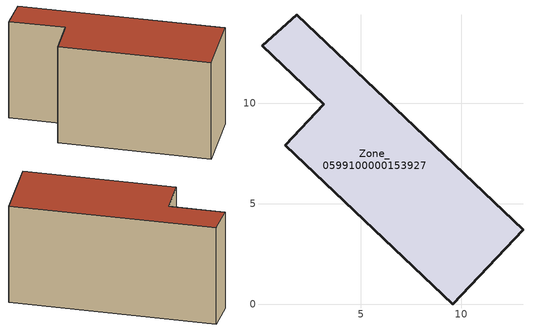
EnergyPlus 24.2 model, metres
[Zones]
Zone_0599100000153927
 floor ground (C_G): 1.8,14.41 13.08,3.7 9.57,0 1.23,7.91 3.16,9.95 0.08,12.87 z3.11
 wall outside (C_F): 1.23,7.91 9.57,0 13.08,3.7 1.8,14.41 0.08,12.87 3.16,9.95 1.23,7.91 z3.11:11.35
 roof outside (C_R): 1.8,14.41 0.08,12.87 3.16,9.95 1.23,7.91 9.57,0 13.08,3.7 z11.35
[BUILDING]
Pand.0599100000153927: North Axis=0; Terrain=City; Loads Convergence Tolerance Value=0.04; Temperature Convergence Tolerance Value=0.4; Solar Distribution=FullExterior; Maximum Number of Warmup Days=25; Minimum Number of Warmup Days=1
[Site:Location]
Rotterdam.The.Hague.AP_ZH_NLD Design_Conditions: Latitude=51.96; Longitude=4.45; Time Zone=1; Elevation=-4.5
[SITE:GROUNDTEMPERATURE:BUILDINGSURFACE]
18, 18, 18, 18, 18, 18, 18, 18, 18, 18, 18, 18
[MATERIAL] Thermal Absorptance=0.9; Solar Absorptance=0.7; Visible Absorptance=0.7
Name | Roughness | Thickness | Conductivity | Density | Specific Heat
G.TI.1975-1991 | MediumSmooth | 0.15 | 0.288461 | 540 | 1210
F.TI.1975-1991 | Rough | 0.3 | 0.230769 | 1920 | 840
R.TI.1975-1991 | MediumRough | 0.2 | 0.153846 | 1500 | 1000
[CONSTRUCTION]
C_G: G.TI.1975-1991
C_F: F.TI.1975-1991
C_R: R.TI.1975-1991
[ZONE]
Zone_0599100000153927: Type=1; Multiplier=1; Ceiling Height=Autocalculate; Volume=Autocalculate; Floor Area=autocalculate; Part of Total Floor Area=Yes
[ZONEINFILTRATION:DESIGNFLOWRATE]
Infil_Zone_0599100000153927: Zone or ZoneList or Space or SpaceList=Zone_0599100000153927; Schedule=AlwaysOn; Design Flow Rate Calculation Method=Flow/Area; Flow Rate per Floor Area=0.003; Constant Term Coefficient=1; Temperature Term Coefficient=0; Velocity Term Coefficient=0; Velocity Squared Term Coefficient=0
[HVACTEMPLATE:ZONE:IDEALLOADSAIRSYSTEM]
Zone_0599100000153927: Maximum Heating Supply Air Temperature=50; Minimum Cooling Supply Air Temperature=13; Maximum Heating Supply Air Humidity Ratio=0.0156; Minimum Cooling Supply Air Humidity Ratio=0.0077; Heating Limit=NoLimit; Cooling Limit=NoLimit; Dehumidification Control Type=ConstantSensibleHeatRatio; Cooling Sensible Heat Ratio=0.7; Dehumidification Setpoint=60; Humidification Control Type=None; Humidification Setpoint=30; Outdoor Air Method=None; Outdoor Air Flow Rate per Person=0.00944; Outdoor Air Flow Rate per Zone Floor Area=0; Outdoor Air Flow Rate per Zone=0; Demand Controlled Ventilation Type=None; Outdoor Air Economizer Type=NoEconomizer; Heat Recovery Type=None; Sensible Heat Recovery Effectiveness=0.7; Latent Heat Recovery Effectiveness=0.65
[ZONECONTROL:THERMOSTAT]
ThermostatControl_Zone_0599100000153927: Zone or ZoneList=Zone_0599100000153927; Control Type Schedule=DualSetpointControlType; Control 1=Thermostat_Zone_0599100000153927; Temperature Difference Between Cutout And Setpoint=0
[THERMOSTATSETPOINT:DUALSETPOINT]
Thermostat_Zone_0599100000153927: Heating Setpoint Temperature Schedule=HeatingSetpoint_Zone_0599100000153927; Cooling Setpoint Temperature Schedule=CoolingSetpoint_Zone_0599100000153927
[SCHEDULE:COMPACT]
HeatingSetpoint_Zone_0599100000153927: Through: 12/31, For: AllDays, Until: 24:00, 21
CoolingSetpoint_Zone_0599100000153927: Through: 12/31, For: AllDays, Until: 24:00, 24
DualSetpointControlType: Through: 12/31, For: AllDays, Until: 24:00, 4
AlwaysOn: Through: 12/31, For: AllDays, Until: 24:00, 1
